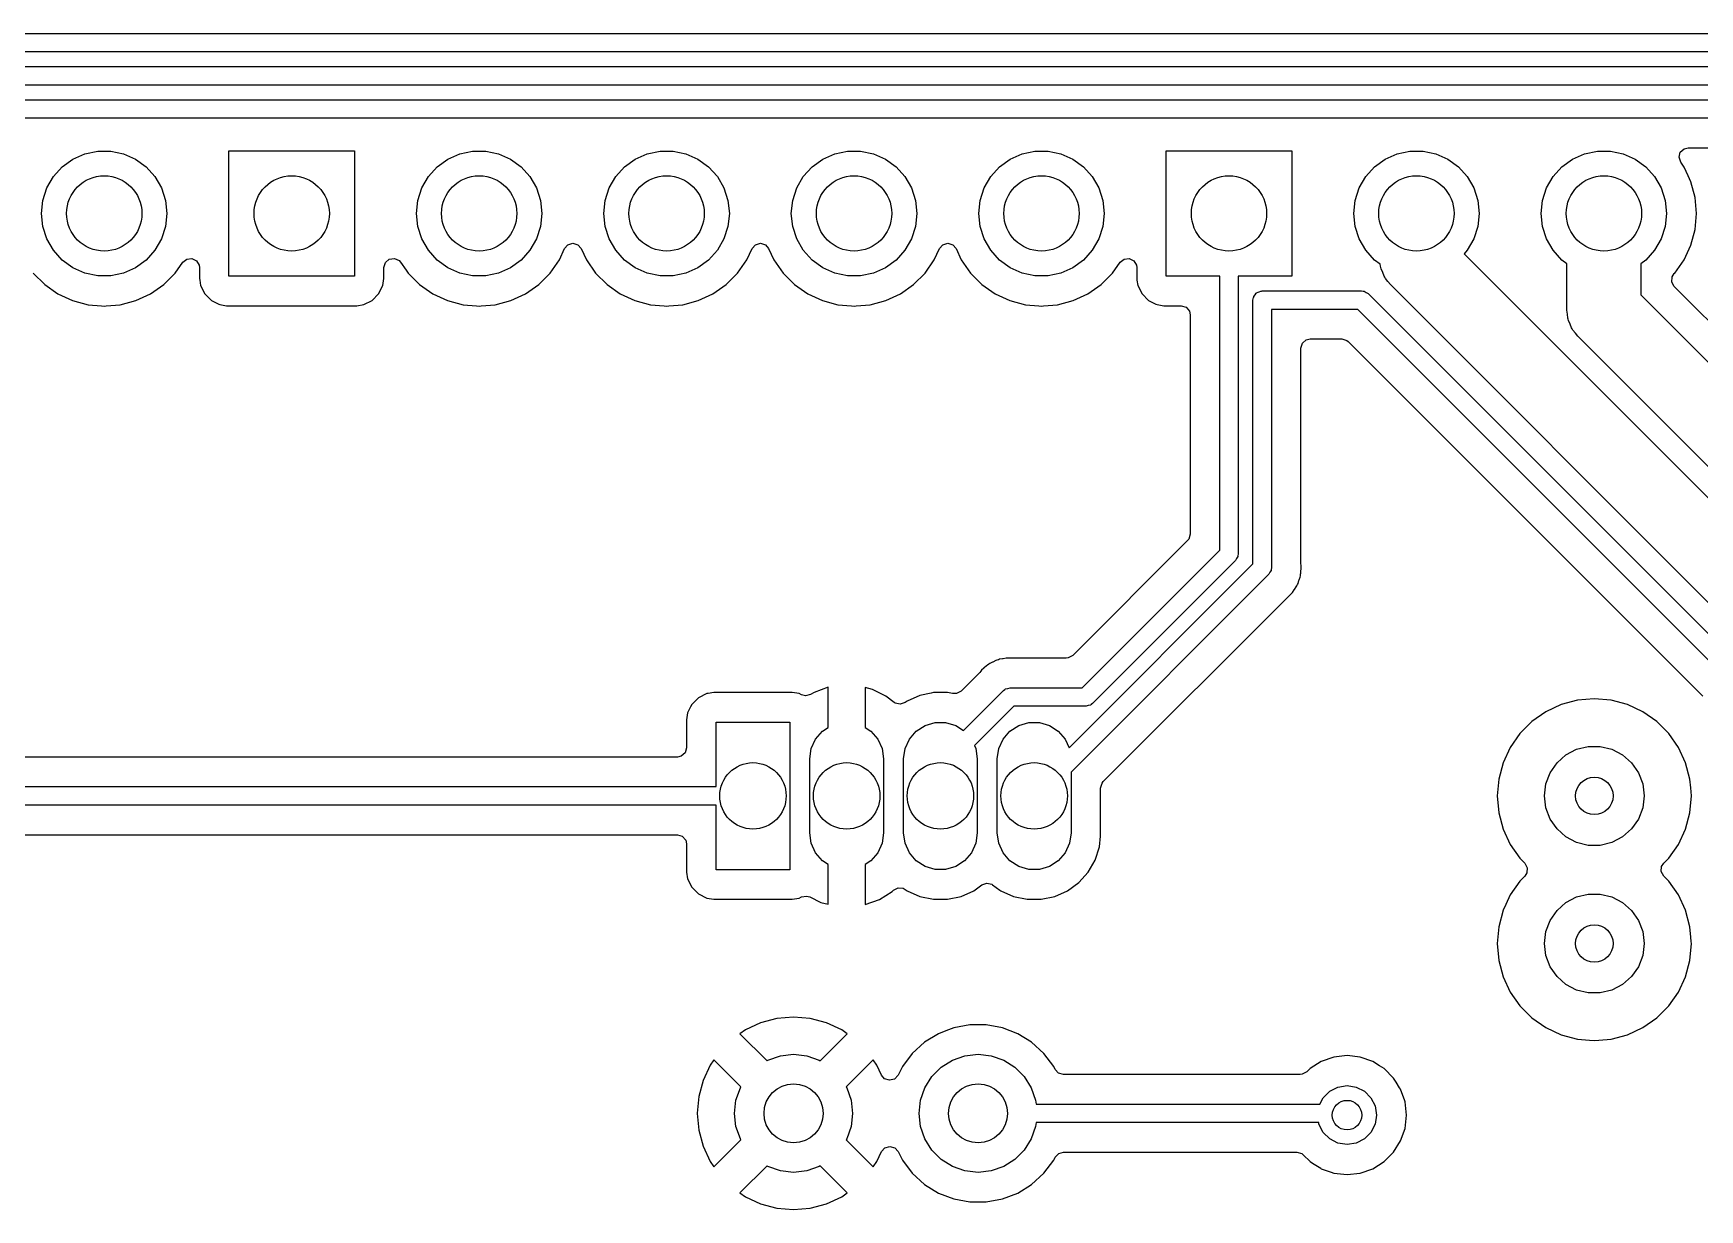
# Model space of a CAD drawing. Extents: x 0.79 to 7.48, y -4.92 to -0.79.
# Drawn here: x 4.167 to 5.056, y -2.11 to -1.483 of the extents above; entities that cross this region are included whole.
import ezdxf

# ---------------------------------------------------------------- set-up
doc = ezdxf.new("R2010")
doc.units = 0
doc.header["$MEASUREMENT"] = 0
doc.layers.add('BLACK', color=7, linetype='CONTINUOUS')

msp = doc.modelspace()

# ---------------------------------------------------------------- linework, layer by layer
at = {"layer": 'BLACK', "linetype": 'CONTINUOUS'}
for p, q in [((3.95283, -1.48308), (5.24672, -1.48308)), ((5.24876, -1.49292), (3.95487, -1.49292)), ((3.96017, -1.5008), (5.25406, -1.5008)), ((5.25609, -1.51064), (3.96221, -1.51064)), ((3.96751, -1.51851), (5.31011, -1.51851)), ((5.31215, -1.52835), (3.96955, -1.52835)), ((4.19478, -1.54731), (4.20162, -1.54585)), ((4.20162, -1.54585), (4.20862, -1.54585)), ((4.20862, -1.54585), (4.21546, -1.54731)), ((4.27165, -1.6126), (4.27165, -1.54567)), ((4.27165, -1.54567), (4.33858, -1.54567)), ((4.33858, -1.54567), (4.33858, -1.6126)), ((4.39478, -1.54731), (4.40162, -1.54585)), ((4.40162, -1.54585), (4.40862, -1.54585)), ((4.40862, -1.54585), (4.41546, -1.54731)), ((4.49478, -1.54731), (4.50162, -1.54585)), ((4.50162, -1.54585), (4.50862, -1.54585)), ((4.50862, -1.54585), (4.51546, -1.54731)), ((4.59478, -1.54731), (4.60162, -1.54585)), ((4.60162, -1.54585), (4.60862, -1.54585)), ((4.60862, -1.54585), (4.61546, -1.54731)), ((4.69478, -1.54731), (4.70162, -1.54585)), ((4.70162, -1.54585), (4.70862, -1.54585)), ((4.70862, -1.54585), (4.71546, -1.54731)), ((4.77165, -1.6126), (4.77165, -1.54567)), ((4.77165, -1.54567), (4.83858, -1.54567)), ((4.83858, -1.54567), (4.83858, -1.6126)), ((4.89478, -1.54731), (4.90162, -1.54585)), ((4.90162, -1.54585), (4.90862, -1.54585)), ((4.90862, -1.54585), (4.91546, -1.54731)), ((4.99478, -1.54731), (5.00162, -1.54585)), ((5.00162, -1.54585), (5.00862, -1.54585)), ((5.00862, -1.54585), (5.01546, -1.54731)), ((5.0452, -1.5492), (5.04587, -1.54653)), ((5.04587, -1.54653), (5.04788, -1.54465)), ((5.04788, -1.54465), (5.05008, -1.54412)), ((5.05008, -1.54412), (5.3118, -1.54412)), ((4.17804, -1.55946), (4.18273, -1.55426)), ((4.18273, -1.55426), (4.18839, -1.55015)), ((4.18839, -1.55015), (4.19478, -1.54731)), ((4.21546, -1.54731), (4.22185, -1.55015)), ((4.22185, -1.55015), (4.22751, -1.55426)), ((4.22751, -1.55426), (4.23219, -1.55946)), ((4.37804, -1.55946), (4.38273, -1.55426)), ((4.38273, -1.55426), (4.38839, -1.55015)), ((4.38839, -1.55015), (4.39478, -1.54731)), ((4.41546, -1.54731), (4.42185, -1.55015)), ((4.42185, -1.55015), (4.42751, -1.55426)), ((4.42751, -1.55426), (4.43219, -1.55946)), ((4.47804, -1.55946), (4.48273, -1.55426)), ((4.48273, -1.55426), (4.48839, -1.55015)), ((4.48839, -1.55015), (4.49478, -1.54731)), ((4.51546, -1.54731), (4.52185, -1.55015)), ((4.52185, -1.55015), (4.52751, -1.55426)), ((4.52751, -1.55426), (4.53219, -1.55946)), ((4.57804, -1.55946), (4.58273, -1.55426)), ((4.58273, -1.55426), (4.58839, -1.55015)), ((4.58839, -1.55015), (4.59478, -1.54731)), ((4.61546, -1.54731), (4.62185, -1.55015)), ((4.62185, -1.55015), (4.62751, -1.55426)), ((4.62751, -1.55426), (4.63219, -1.55946)), ((4.67804, -1.55946), (4.68273, -1.55426)), ((4.68273, -1.55426), (4.68839, -1.55015)), ((4.68839, -1.55015), (4.69478, -1.54731)), ((4.71546, -1.54731), (4.72185, -1.55015)), ((4.72185, -1.55015), (4.72751, -1.55426)), ((4.72751, -1.55426), (4.73219, -1.55946)), ((4.87804, -1.55946), (4.88273, -1.55426)), ((4.88273, -1.55426), (4.88839, -1.55015)), ((4.88839, -1.55015), (4.89478, -1.54731)), ((4.91546, -1.54731), (4.92185, -1.55015)), ((4.92185, -1.55015), (4.92751, -1.55426)), ((4.92751, -1.55426), (4.93219, -1.55946)), ((4.97804, -1.55946), (4.98273, -1.55426)), ((4.98273, -1.55426), (4.98839, -1.55015)), ((4.98839, -1.55015), (4.99478, -1.54731)), ((5.01546, -1.54731), (5.02185, -1.55015)), ((5.02185, -1.55015), (5.02751, -1.55426)), ((5.02751, -1.55426), (5.03219, -1.55946)), ((5.04608, -1.5518), (5.0452, -1.5492)), ((5.04792, -1.55442), (5.04608, -1.5518)), ((5.05008, -1.55906), (5.04792, -1.55442)), ((4.17455, -1.56552), (4.17804, -1.55946)), ((4.23219, -1.55946), (4.23569, -1.56552)), ((4.37455, -1.56552), (4.37804, -1.55946)), ((4.43219, -1.55946), (4.43569, -1.56552)), ((4.47455, -1.56552), (4.47804, -1.55946)), ((4.53219, -1.55946), (4.53569, -1.56552)), ((4.57455, -1.56552), (4.57804, -1.55946)), ((4.63219, -1.55946), (4.63569, -1.56552)), ((4.67455, -1.56552), (4.67804, -1.55946)), ((4.73219, -1.55946), (4.73569, -1.56552)), ((4.87455, -1.56552), (4.87804, -1.55946)), ((4.93219, -1.55946), (4.93569, -1.56552)), ((4.97455, -1.56552), (4.97804, -1.55946)), ((5.03219, -1.55946), (5.03569, -1.56552)), ((5.05156, -1.56223), (5.05008, -1.55906)), ((5.05379, -1.57055), (5.05156, -1.56223)), ((4.17165, -1.57913), (4.17238, -1.57218)), ((4.17238, -1.57218), (4.17455, -1.56552)), ((4.23569, -1.56552), (4.23785, -1.57218)), ((4.23785, -1.57218), (4.23858, -1.57913)), ((4.37165, -1.57913), (4.37238, -1.57218)), ((4.37238, -1.57218), (4.37455, -1.56552)), ((4.43569, -1.56552), (4.43785, -1.57218)), ((4.43785, -1.57218), (4.43858, -1.57913)), ((4.47165, -1.57913), (4.47238, -1.57218)), ((4.47238, -1.57218), (4.47455, -1.56552)), ((4.53569, -1.56552), (4.53785, -1.57218)), ((4.53785, -1.57218), (4.53858, -1.57913)), ((4.57165, -1.57913), (4.57238, -1.57218)), ((4.57238, -1.57218), (4.57455, -1.56552)), ((4.63569, -1.56552), (4.63785, -1.57218)), ((4.63785, -1.57218), (4.63858, -1.57913)), ((4.67165, -1.57913), (4.67238, -1.57218)), ((4.67238, -1.57218), (4.67455, -1.56552)), ((4.73569, -1.56552), (4.73785, -1.57218)), ((4.73785, -1.57218), (4.73858, -1.57913)), ((4.87165, -1.57913), (4.87238, -1.57218)), ((4.87238, -1.57218), (4.87455, -1.56552)), ((4.93569, -1.56552), (4.93785, -1.57218)), ((4.93785, -1.57218), (4.93858, -1.57913)), ((4.97165, -1.57913), (4.97238, -1.57218)), ((4.97238, -1.57218), (4.97455, -1.56552)), ((5.03569, -1.56552), (5.03785, -1.57218)), ((5.03785, -1.57218), (5.03858, -1.57913)), ((5.05454, -1.57913), (5.05379, -1.57055)), ((4.17238, -1.58609), (4.17165, -1.57913)), ((4.23858, -1.57913), (4.23785, -1.58609)), ((4.37238, -1.58609), (4.37165, -1.57913)), ((4.43858, -1.57913), (4.43785, -1.58609)), ((4.47238, -1.58609), (4.47165, -1.57913)), ((4.53858, -1.57913), (4.53785, -1.58609)), ((4.57238, -1.58609), (4.57165, -1.57913)), ((4.63858, -1.57913), (4.63785, -1.58609)), ((4.67238, -1.58609), (4.67165, -1.57913)), ((4.73858, -1.57913), (4.73785, -1.58609)), ((4.87238, -1.58609), (4.87165, -1.57913)), ((4.93858, -1.57913), (4.93785, -1.58609)), ((4.97238, -1.58609), (4.97165, -1.57913)), ((5.03858, -1.57913), (5.03785, -1.58609)), ((5.05379, -1.58772), (5.05454, -1.57913)), ((4.17455, -1.59275), (4.17238, -1.58609)), ((4.23785, -1.58609), (4.23569, -1.59275)), ((4.37455, -1.59275), (4.37238, -1.58609)), ((4.43785, -1.58609), (4.43569, -1.59275)), ((4.47455, -1.59275), (4.47238, -1.58609)), ((4.53785, -1.58609), (4.53569, -1.59275)), ((4.57455, -1.59275), (4.57238, -1.58609)), ((4.63785, -1.58609), (4.63569, -1.59275)), ((4.67455, -1.59275), (4.67238, -1.58609)), ((4.73785, -1.58609), (4.73569, -1.59275)), ((4.87455, -1.59275), (4.87238, -1.58609)), ((4.93785, -1.58609), (4.93569, -1.59275)), ((4.97455, -1.59275), (4.97238, -1.58609)), ((5.03785, -1.58609), (5.03569, -1.59275)), ((5.05156, -1.59604), (5.05379, -1.58772)), ((4.17804, -1.5988), (4.17455, -1.59275)), ((4.18273, -1.604), (4.17804, -1.5988)), ((4.23219, -1.5988), (4.22751, -1.604)), ((4.23569, -1.59275), (4.23219, -1.5988)), ((4.37804, -1.5988), (4.37455, -1.59275)), ((4.38273, -1.604), (4.37804, -1.5988)), ((4.43219, -1.5988), (4.42751, -1.604)), ((4.43569, -1.59275), (4.43219, -1.5988)), ((4.44792, -1.60384), (4.45069, -1.59789)), ((4.45069, -1.59789), (4.45251, -1.59583)), ((4.45251, -1.59583), (4.45516, -1.59507)), ((4.45516, -1.59507), (4.45779, -1.59587)), ((4.45779, -1.59587), (4.45954, -1.59789)), ((4.45954, -1.59789), (4.46232, -1.60384)), ((4.47804, -1.5988), (4.47455, -1.59275)), ((4.48273, -1.604), (4.47804, -1.5988)), ((4.53219, -1.5988), (4.52751, -1.604)), ((4.53569, -1.59275), (4.53219, -1.5988)), ((4.54792, -1.60384), (4.55069, -1.59789)), ((4.55069, -1.59789), (4.55251, -1.59583)), ((4.55251, -1.59583), (4.55516, -1.59507)), ((4.55516, -1.59507), (4.55779, -1.59587)), ((4.55779, -1.59587), (4.55954, -1.59789)), ((4.55954, -1.59789), (4.56232, -1.60384)), ((4.57804, -1.5988), (4.57455, -1.59275)), ((4.58273, -1.604), (4.57804, -1.5988)), ((4.63219, -1.5988), (4.62751, -1.604)), ((4.63569, -1.59275), (4.63219, -1.5988)), ((4.64792, -1.60384), (4.65069, -1.59789)), ((4.65069, -1.59789), (4.65251, -1.59583)), ((4.65251, -1.59583), (4.65516, -1.59507)), ((4.65516, -1.59507), (4.65779, -1.59587)), ((4.65779, -1.59587), (4.65954, -1.59789)), ((4.65954, -1.59789), (4.66232, -1.60384)), ((4.67804, -1.5988), (4.67455, -1.59275)), ((4.68273, -1.604), (4.67804, -1.5988)), ((4.73219, -1.5988), (4.72751, -1.604)), ((4.73569, -1.59275), (4.73219, -1.5988)), ((4.87804, -1.5988), (4.87455, -1.59275)), ((4.88273, -1.604), (4.87804, -1.5988)), ((4.93219, -1.5988), (4.93051, -1.60067)), ((4.93569, -1.59275), (4.93219, -1.5988)), ((4.97804, -1.5988), (4.97455, -1.59275)), ((4.98273, -1.604), (4.97804, -1.5988)), ((5.03219, -1.5988), (5.02751, -1.604)), ((5.03569, -1.59275), (5.03219, -1.5988)), ((5.04792, -1.60384), (5.05156, -1.59604)), ((4.18839, -1.60812), (4.18273, -1.604)), ((4.19478, -1.61096), (4.18839, -1.60812)), ((4.22185, -1.60812), (4.21546, -1.61096)), ((4.22751, -1.604), (4.22185, -1.60812)), ((4.24298, -1.6109), (4.24701, -1.60515)), ((4.24701, -1.60515), (4.24915, -1.60343)), ((4.24915, -1.60343), (4.25189, -1.60315)), ((4.25189, -1.60315), (4.25434, -1.60439)), ((4.25434, -1.60439), (4.25574, -1.60676)), ((4.25574, -1.60676), (4.25589, -1.60795)), ((4.25589, -1.60795), (4.25589, -1.61384)), ((4.35435, -1.60795), (4.35513, -1.60531)), ((4.35435, -1.61384), (4.35435, -1.60795)), ((4.35513, -1.60531), (4.3572, -1.60351)), ((4.3572, -1.60351), (4.35993, -1.60312)), ((4.35993, -1.60312), (4.36243, -1.60426)), ((4.36243, -1.60426), (4.36323, -1.60515)), ((4.36323, -1.60515), (4.36626, -1.60947)), ((4.38839, -1.60812), (4.38273, -1.604)), ((4.39478, -1.61096), (4.38839, -1.60812)), ((4.42185, -1.60812), (4.41546, -1.61096)), ((4.42751, -1.604), (4.42185, -1.60812)), ((4.44298, -1.6109), (4.44792, -1.60384)), ((4.46232, -1.60384), (4.46726, -1.6109)), ((4.48839, -1.60812), (4.48273, -1.604)), ((4.49478, -1.61096), (4.48839, -1.60812)), ((4.52185, -1.60812), (4.51546, -1.61096)), ((4.52751, -1.604), (4.52185, -1.60812)), ((4.54298, -1.6109), (4.54792, -1.60384)), ((4.56232, -1.60384), (4.56726, -1.6109)), ((4.58839, -1.60812), (4.58273, -1.604)), ((4.59478, -1.61096), (4.58839, -1.60812)), ((4.62185, -1.60812), (4.61546, -1.61096)), ((4.62751, -1.604), (4.62185, -1.60812)), ((4.64298, -1.6109), (4.64792, -1.60384)), ((4.66232, -1.60384), (4.66726, -1.6109)), ((4.68839, -1.60812), (4.68273, -1.604)), ((4.69478, -1.61096), (4.68839, -1.60812)), ((4.72185, -1.60812), (4.71546, -1.61096)), ((4.72751, -1.604), (4.72185, -1.60812)), ((4.74298, -1.6109), (4.74701, -1.60515)), ((4.74701, -1.60515), (4.74915, -1.60343)), ((4.74915, -1.60343), (4.75189, -1.60315)), ((4.75189, -1.60315), (4.75434, -1.60439)), ((4.75434, -1.60439), (4.75574, -1.60676)), ((4.75574, -1.60676), (4.75589, -1.60795)), ((4.75589, -1.60795), (4.75589, -1.61384)), ((4.88581, -1.60624), (4.88273, -1.604)), ((4.88588, -1.6073), (4.88581, -1.60624)), ((4.88613, -1.60796), (4.88588, -1.6073)), ((4.88623, -1.60866), (4.88613, -1.60796)), ((4.88711, -1.61058), (4.88623, -1.60866)), ((4.93051, -1.60067), (5.08574, -1.75591)), ((4.98543, -1.60597), (4.98273, -1.604)), ((4.98543, -1.63074), (4.98543, -1.60597)), ((5.02751, -1.604), (5.0248, -1.60597)), ((5.0248, -1.60597), (5.0248, -1.62258)), ((5.04298, -1.6109), (5.04792, -1.60384)), ((4.16726, -1.6109), (4.17335, -1.61699)), ((4.17335, -1.61699), (4.18041, -1.62193)), ((4.20162, -1.61242), (4.19478, -1.61096)), ((4.20862, -1.61242), (4.20162, -1.61242)), ((4.21546, -1.61096), (4.20862, -1.61242)), ((4.22983, -1.62193), (4.23688, -1.61699)), ((4.23688, -1.61699), (4.24298, -1.6109)), ((4.25589, -1.61384), (4.25603, -1.61474)), ((4.25603, -1.61474), (4.25647, -1.61753)), ((4.25647, -1.61753), (4.25874, -1.62198)), ((4.33858, -1.6126), (4.27165, -1.6126)), ((4.3515, -1.62198), (4.35377, -1.61753)), ((4.35377, -1.61753), (4.35435, -1.61384)), ((4.35377, -1.61753), (4.35377, -1.61753)), ((4.35377, -1.61753), (4.35377, -1.61753)), ((4.35435, -1.61384), (4.35435, -1.61384)), ((4.36626, -1.60947), (4.36726, -1.6109)), ((4.36726, -1.6109), (4.37335, -1.61699)), ((4.37335, -1.61699), (4.38041, -1.62193)), ((4.40162, -1.61242), (4.39478, -1.61096)), ((4.40862, -1.61242), (4.40162, -1.61242)), ((4.41546, -1.61096), (4.40862, -1.61242)), ((4.42983, -1.62193), (4.43688, -1.61699)), ((4.43688, -1.61699), (4.44298, -1.6109)), ((4.46726, -1.6109), (4.47335, -1.61699)), ((4.47335, -1.61699), (4.48041, -1.62193)), ((4.50162, -1.61242), (4.49478, -1.61096)), ((4.50862, -1.61242), (4.50162, -1.61242)), ((4.51546, -1.61096), (4.50862, -1.61242)), ((4.52983, -1.62193), (4.53688, -1.61699)), ((4.53688, -1.61699), (4.54298, -1.6109)), ((4.56726, -1.6109), (4.57335, -1.61699)), ((4.57335, -1.61699), (4.58041, -1.62193)), ((4.60162, -1.61242), (4.59478, -1.61096)), ((4.60862, -1.61242), (4.60162, -1.61242)), ((4.61546, -1.61096), (4.60862, -1.61242)), ((4.62983, -1.62193), (4.63688, -1.61699)), ((4.63688, -1.61699), (4.64298, -1.6109)), ((4.66726, -1.6109), (4.67335, -1.61699)), ((4.67335, -1.61699), (4.68041, -1.62193)), ((4.70162, -1.61242), (4.69478, -1.61096)), ((4.70862, -1.61242), (4.70162, -1.61242)), ((4.71546, -1.61096), (4.70862, -1.61242)), ((4.72983, -1.62193), (4.73688, -1.61699)), ((4.73688, -1.61699), (4.74298, -1.6109)), ((4.75589, -1.61384), (4.75603, -1.61474)), ((4.75603, -1.61474), (4.75647, -1.61753)), ((4.75647, -1.61753), (4.75874, -1.62198)), ((4.8002, -1.6126), (4.77165, -1.6126)), ((4.8002, -1.75873), (4.8002, -1.6126)), ((4.83858, -1.6126), (4.81004, -1.6126)), ((4.81004, -1.6126), (4.81004, -1.76077)), ((4.88784, -1.61255), (4.88711, -1.61058)), ((4.88826, -1.61312), (4.88784, -1.61255)), ((4.88856, -1.61376), (4.88826, -1.61312)), ((4.88994, -1.61535), (4.88856, -1.61376)), ((4.8912, -1.61704), (4.88994, -1.61535)), ((5.06367, -1.78951), (4.8912, -1.61704)), ((5.04133, -1.61572), (5.04153, -1.61297)), ((5.04265, -1.61813), (5.04133, -1.61572)), ((5.04153, -1.61297), (5.04265, -1.61123)), ((5.04265, -1.61123), (5.04298, -1.6109)), ((4.18041, -1.62193), (4.18822, -1.62557)), ((4.18822, -1.62557), (4.19654, -1.6278)), ((4.2137, -1.6278), (4.22202, -1.62557)), ((4.22202, -1.62557), (4.22983, -1.62193)), ((4.25874, -1.62198), (4.25874, -1.62198)), ((4.25874, -1.62198), (4.25874, -1.62198)), ((4.25874, -1.62198), (4.26227, -1.62551)), ((4.26227, -1.62551), (4.26227, -1.62551)), ((4.26227, -1.62551), (4.26227, -1.62551)), ((4.26227, -1.62551), (4.26618, -1.62751)), ((4.34352, -1.62778), (4.34797, -1.62551)), ((4.34797, -1.62551), (4.3515, -1.62198)), ((4.38041, -1.62193), (4.38822, -1.62557)), ((4.38822, -1.62557), (4.39654, -1.6278)), ((4.4137, -1.6278), (4.42202, -1.62557)), ((4.42202, -1.62557), (4.42983, -1.62193)), ((4.48041, -1.62193), (4.48822, -1.62557)), ((4.48822, -1.62557), (4.49654, -1.6278)), ((4.5137, -1.6278), (4.52202, -1.62557)), ((4.52202, -1.62557), (4.52983, -1.62193)), ((4.58041, -1.62193), (4.58822, -1.62557)), ((4.58822, -1.62557), (4.59654, -1.6278)), ((4.6137, -1.6278), (4.62202, -1.62557)), ((4.62202, -1.62557), (4.62983, -1.62193)), ((4.68041, -1.62193), (4.68822, -1.62557)), ((4.68822, -1.62557), (4.69654, -1.6278)), ((4.7137, -1.6278), (4.72202, -1.62557)), ((4.72202, -1.62557), (4.72983, -1.62193)), ((4.75874, -1.62198), (4.75874, -1.62198)), ((4.75874, -1.62198), (4.75874, -1.62198)), ((4.75874, -1.62198), (4.76227, -1.62551)), ((4.76227, -1.62551), (4.76227, -1.62551)), ((4.76227, -1.62551), (4.76227, -1.62551)), ((4.76227, -1.62551), (4.76618, -1.62751)), ((4.81791, -1.62539), (4.81811, -1.62401)), ((4.81791, -1.76607), (4.81791, -1.62539)), ((4.81811, -1.62401), (4.81831, -1.6237)), ((4.81831, -1.6237), (4.81836, -1.62335)), ((4.81836, -1.62335), (4.81904, -1.62256)), ((4.81904, -1.62256), (4.81961, -1.62167)), ((4.81961, -1.62167), (4.81994, -1.62153)), ((4.81994, -1.62153), (4.82017, -1.62125)), ((4.82017, -1.62125), (4.82118, -1.62096)), ((4.82118, -1.62096), (4.82213, -1.62052)), ((4.82213, -1.62052), (4.82249, -1.62057)), ((4.82249, -1.62057), (4.82283, -1.62047)), ((4.82283, -1.62047), (4.87589, -1.62047)), ((4.87589, -1.62047), (4.87676, -1.6206)), ((4.87676, -1.6206), (4.87694, -1.62058)), ((4.87694, -1.62058), (4.87703, -1.62064)), ((4.87703, -1.62064), (4.87728, -1.62067)), ((4.87728, -1.62067), (4.8783, -1.62133)), ((4.8783, -1.62133), (4.87937, -1.62191)), ((4.87937, -1.62191), (5.08348, -1.82602)), ((5.0248, -1.62258), (5.08735, -1.68513)), ((5.08863, -1.66411), (5.04265, -1.61813)), ((4.19654, -1.6278), (4.20374, -1.62843)), ((4.20374, -1.62843), (4.20512, -1.62855)), ((4.20512, -1.62855), (4.20623, -1.62846)), ((4.20512, -1.62855), (4.20512, -1.62855)), ((4.20512, -1.62855), (4.20512, -1.62855)), ((4.20623, -1.62846), (4.2137, -1.6278)), ((4.26618, -1.62751), (4.26672, -1.62778)), ((4.26672, -1.62778), (4.27041, -1.62837)), ((4.27041, -1.62837), (4.27041, -1.62837)), ((4.27041, -1.62837), (4.33982, -1.62837)), ((4.33982, -1.62837), (4.34352, -1.62778)), ((4.39654, -1.6278), (4.40374, -1.62843)), ((4.40374, -1.62843), (4.40512, -1.62855)), ((4.40512, -1.62855), (4.40623, -1.62846)), ((4.40512, -1.62855), (4.40512, -1.62855)), ((4.40512, -1.62855), (4.40512, -1.62855)), ((4.40623, -1.62846), (4.4137, -1.6278)), ((4.49654, -1.6278), (4.50374, -1.62843)), ((4.50374, -1.62843), (4.50512, -1.62855)), ((4.50512, -1.62855), (4.50623, -1.62846)), ((4.50512, -1.62855), (4.50512, -1.62855)), ((4.50512, -1.62855), (4.50512, -1.62855)), ((4.50623, -1.62846), (4.5137, -1.6278)), ((4.59654, -1.6278), (4.60374, -1.62843)), ((4.60374, -1.62843), (4.60512, -1.62855)), ((4.60512, -1.62855), (4.60623, -1.62846)), ((4.60512, -1.62855), (4.60512, -1.62855)), ((4.60512, -1.62855), (4.60512, -1.62855)), ((4.60623, -1.62846), (4.6137, -1.6278)), ((4.69654, -1.6278), (4.70374, -1.62843)), ((4.70374, -1.62843), (4.70512, -1.62855)), ((4.70512, -1.62855), (4.70623, -1.62846)), ((4.70512, -1.62855), (4.70512, -1.62855)), ((4.70512, -1.62855), (4.70512, -1.62855)), ((4.70623, -1.62846), (4.7137, -1.6278)), ((4.76618, -1.62751), (4.76672, -1.62778)), ((4.76672, -1.62778), (4.77041, -1.62837)), ((4.77041, -1.62837), (4.77041, -1.62837)), ((4.77041, -1.62837), (4.77955, -1.62837)), ((4.77955, -1.62837), (4.78219, -1.62914)), ((4.78219, -1.62914), (4.78399, -1.63122)), ((4.78399, -1.63122), (4.78443, -1.63325)), ((4.78443, -1.63325), (4.78443, -1.75018)), ((4.87385, -1.63031), (4.82776, -1.63031)), ((4.82776, -1.63031), (4.82776, -1.76811)), ((5.07508, -1.83154), (4.87385, -1.63031)), ((4.98573, -1.63282), (4.98543, -1.63074)), ((4.98588, -1.63492), (4.98573, -1.63282)), ((4.98613, -1.63558), (4.98588, -1.63492)), ((4.98623, -1.63628), (4.98613, -1.63558)), ((4.98711, -1.6382), (4.98623, -1.63628)), ((4.98784, -1.64017), (4.98711, -1.6382)), ((4.98826, -1.64074), (4.98784, -1.64017)), ((4.98856, -1.64138), (4.98826, -1.64074)), ((4.98994, -1.64297), (4.98856, -1.64138)), ((4.9912, -1.64466), (4.98994, -1.64297)), ((4.84352, -1.65096), (4.8443, -1.64833)), ((4.84352, -1.76592), (4.84352, -1.65096)), ((4.8443, -1.64833), (4.84638, -1.64652)), ((4.84638, -1.64652), (4.84841, -1.64608)), ((4.84841, -1.64608), (4.8653, -1.64608)), ((4.8653, -1.64608), (4.86794, -1.64686)), ((4.86794, -1.64686), (4.86875, -1.64751)), ((4.86875, -1.64751), (5.05788, -1.83664)), ((5.07188, -1.72534), (4.9912, -1.64466)), ((4.78443, -1.75018), (4.78365, -1.75282)), ((4.783, -1.75363), (4.72174, -1.81489)), ((4.72684, -1.83209), (4.8002, -1.75873)), ((4.78365, -1.75282), (4.783, -1.75363)), ((4.71988, -1.86411), (4.81791, -1.76607)), ((4.8086, -1.76425), (4.73236, -1.84049)), ((4.80918, -1.76318), (4.8086, -1.76425)), ((4.80984, -1.76216), (4.80918, -1.76318)), ((4.80988, -1.76191), (4.80984, -1.76216)), ((4.80993, -1.76182), (4.80988, -1.76191)), ((4.81004, -1.76077), (4.80991, -1.76164)), ((4.80991, -1.76164), (4.80993, -1.76182)), ((4.82776, -1.76811), (4.82763, -1.76898)), ((4.84359, -1.76675), (4.84352, -1.76592)), ((4.84354, -1.76905), (4.84371, -1.7674)), ((4.84371, -1.7674), (4.84359, -1.76675)), ((4.82631, -1.77159), (4.72087, -1.87704)), ((4.8269, -1.77052), (4.82631, -1.77159)), ((4.82756, -1.7695), (4.8269, -1.77052)), ((4.82759, -1.76925), (4.82756, -1.7695)), ((4.82764, -1.76916), (4.82759, -1.76925)), ((4.82763, -1.76898), (4.82764, -1.76916)), ((4.84104, -1.77835), (4.84128, -1.77774)), ((4.84128, -1.77774), (4.84165, -1.77699)), ((4.84165, -1.77699), (4.84199, -1.77643)), ((4.84199, -1.77643), (4.84244, -1.77483)), ((4.84244, -1.77483), (4.84252, -1.7746)), ((4.84252, -1.7746), (4.84312, -1.77305)), ((4.84312, -1.77305), (4.84319, -1.7724)), ((4.84319, -1.7724), (4.84335, -1.77159)), ((4.84335, -1.77159), (4.84352, -1.77095)), ((4.84352, -1.7693), (4.84354, -1.76905)), ((4.84352, -1.77095), (4.84352, -1.7693)), ((4.73806, -1.88214), (4.83721, -1.78299)), ((4.83721, -1.78299), (4.83903, -1.78129)), ((4.83903, -1.78129), (4.8399, -1.77987)), ((4.8399, -1.77987), (4.84004, -1.77967)), ((4.84004, -1.77967), (4.84104, -1.77835)), ((4.67434, -1.82171), (4.67306, -1.82275)), ((4.67453, -1.82154), (4.67434, -1.82171)), ((4.6757, -1.82037), (4.67453, -1.82154)), ((4.67627, -1.82005), (4.6757, -1.82037)), ((4.67696, -1.81958), (4.67627, -1.82005)), ((4.67747, -1.81916), (4.67696, -1.81958)), ((4.67899, -1.8185), (4.67747, -1.81916)), ((4.67747, -1.81916), (4.67747, -1.81916)), ((4.67921, -1.81839), (4.67899, -1.8185)), ((4.68066, -1.81758), (4.67921, -1.81839)), ((4.68129, -1.81743), (4.68066, -1.81758)), ((4.68066, -1.81758), (4.68066, -1.81758)), ((4.68208, -1.81716), (4.68129, -1.81743)), ((4.68268, -1.8169), (4.68208, -1.81716)), ((4.68433, -1.81667), (4.68268, -1.8169)), ((4.68457, -1.81663), (4.68433, -1.81667)), ((4.68618, -1.81623), (4.68457, -1.81663)), ((4.68867, -1.81632), (4.68618, -1.81623)), ((4.68618, -1.81623), (4.68618, -1.81623)), ((4.68618, -1.81623), (4.68618, -1.81623)), ((4.71829, -1.81632), (4.68867, -1.81632)), ((4.71933, -1.81621), (4.71829, -1.81632)), ((4.72174, -1.81489), (4.71933, -1.81621)), ((4.67214, -1.82393), (4.66217, -1.8339)), ((4.67268, -1.82329), (4.67214, -1.82393)), ((4.67306, -1.82275), (4.67268, -1.82329)), ((4.52211, -1.83748), (4.51858, -1.84101)), ((4.52656, -1.83521), (4.52211, -1.83748)), ((4.52211, -1.83748), (4.52211, -1.83748)), ((4.52211, -1.83748), (4.52211, -1.83748)), ((4.52211, -1.83748), (4.52211, -1.83748)), ((4.52731, -1.83509), (4.52656, -1.83521)), ((4.53026, -1.83463), (4.52731, -1.83509)), ((4.57211, -1.83463), (4.53026, -1.83463)), ((4.5758, -1.83521), (4.57211, -1.83463)), ((4.57713, -1.83589), (4.5758, -1.83521)), ((4.5758, -1.83521), (4.5758, -1.83521)), ((4.57928, -1.83642), (4.57713, -1.83589)), ((4.58193, -1.83568), (4.57928, -1.83642)), ((4.58375, -1.83455), (4.58193, -1.83568)), ((4.59126, -1.83177), (4.58375, -1.83455)), ((4.58375, -1.83455), (4.58375, -1.83455)), ((4.59134, -1.83176), (4.59126, -1.83177)), ((4.59126, -1.83177), (4.59126, -1.83177)), ((4.59134, -1.85324), (4.59134, -1.83176)), ((4.59134, -1.83176), (4.59134, -1.83176)), ((4.61492, -1.83297), (4.61102, -1.83196)), ((4.61102, -1.83196), (4.61102, -1.85324)), ((4.62211, -1.8365), (4.61492, -1.83297)), ((4.62647, -1.83987), (4.62211, -1.8365)), ((4.62706, -1.84026), (4.62647, -1.83987)), ((4.63233, -1.83996), (4.62974, -1.84088)), ((4.63336, -1.83921), (4.63233, -1.83996)), ((4.64017, -1.83618), (4.63336, -1.83921)), ((4.63336, -1.83921), (4.63336, -1.83921)), ((4.64618, -1.8349), (4.64017, -1.83618)), ((4.64017, -1.83618), (4.64017, -1.83618)), ((4.64745, -1.83463), (4.64618, -1.8349)), ((4.65491, -1.83463), (4.64745, -1.83463)), ((4.6577, -1.83522), (4.65491, -1.83463)), ((4.65976, -1.83522), (4.6577, -1.83522)), ((4.66217, -1.8339), (4.65976, -1.83522)), ((4.66352, -1.85485), (4.68484, -1.83353)), ((4.68484, -1.83353), (4.68554, -1.833)), ((4.68554, -1.833), (4.68566, -1.83287)), ((4.68566, -1.83287), (4.68576, -1.83284)), ((4.68576, -1.83284), (4.68596, -1.83269)), ((4.68596, -1.83269), (4.68715, -1.83243)), ((4.68715, -1.83243), (4.68832, -1.83209)), ((4.68832, -1.83209), (4.72684, -1.83209)), ((4.99101, -1.83876), (4.98229, -1.8411)), ((5, -1.83797), (4.99101, -1.83876)), ((4.99101, -1.83876), (4.99101, -1.83876)), ((5.00899, -1.83876), (5, -1.83797)), ((5, -1.83797), (5, -1.83797)), ((5.01771, -1.8411), (5.00899, -1.83876)), ((5.00899, -1.83876), (5.00899, -1.83876)), ((4.51631, -1.84546), (4.51573, -1.84915)), ((4.51791, -1.84234), (4.51631, -1.84546)), ((4.51858, -1.84101), (4.51791, -1.84234)), ((4.51858, -1.84101), (4.51858, -1.84101)), ((4.51858, -1.84101), (4.51858, -1.84101)), ((4.62974, -1.84088), (4.62706, -1.84026)), ((4.69036, -1.84193), (4.66934, -1.86294)), ((4.72888, -1.84193), (4.69036, -1.84193)), ((4.73005, -1.84159), (4.72888, -1.84193)), ((4.73124, -1.84133), (4.73005, -1.84159)), ((4.73144, -1.84118), (4.73124, -1.84133)), ((4.73154, -1.84115), (4.73144, -1.84118)), ((4.73166, -1.84101), (4.73154, -1.84115)), ((4.73236, -1.84049), (4.73166, -1.84101)), ((4.9741, -1.84491), (4.96671, -1.85009)), ((4.98229, -1.8411), (4.9741, -1.84491)), ((4.98229, -1.8411), (4.98229, -1.8411)), ((5.0259, -1.84491), (5.01771, -1.8411)), ((5.01771, -1.8411), (5.01771, -1.8411)), ((5.01771, -1.8411), (5.01771, -1.8411)), ((5.03329, -1.85009), (5.0259, -1.84491)), ((4.51573, -1.84915), (4.51573, -1.86419)), ((4.5315, -1.88484), (4.5315, -1.85039)), ((4.5315, -1.85039), (4.57087, -1.85039)), ((4.57087, -1.85039), (4.57087, -1.92913)), ((4.58462, -1.85944), (4.58829, -1.8552)), ((4.58829, -1.8552), (4.59134, -1.85324)), ((4.61102, -1.85324), (4.61407, -1.8552)), ((4.61407, -1.8552), (4.61774, -1.85944)), ((4.63462, -1.85944), (4.63829, -1.8552)), ((4.63829, -1.8552), (4.643, -1.85217)), ((4.643, -1.85217), (4.64838, -1.85059)), ((4.64838, -1.85059), (4.65398, -1.85059)), ((4.65398, -1.85059), (4.65936, -1.85217)), ((4.65936, -1.85217), (4.66352, -1.85485)), ((4.68462, -1.85944), (4.68829, -1.8552)), ((4.68829, -1.8552), (4.693, -1.85217)), ((4.693, -1.85217), (4.69838, -1.85059)), ((4.69838, -1.85059), (4.70398, -1.85059)), ((4.70398, -1.85059), (4.70936, -1.85217)), ((4.70936, -1.85217), (4.71407, -1.8552)), ((4.71407, -1.8552), (4.71774, -1.85944)), ((4.96033, -1.85647), (4.95515, -1.86387)), ((4.96671, -1.85009), (4.96033, -1.85647)), ((4.96033, -1.85647), (4.96033, -1.85647)), ((4.96033, -1.85647), (4.96033, -1.85647)), ((4.96671, -1.85009), (4.96671, -1.85009)), ((4.96671, -1.85009), (4.96671, -1.85009)), ((5.03967, -1.85647), (5.03329, -1.85009)), ((5.04485, -1.86387), (5.03967, -1.85647)), ((4.51573, -1.86419), (4.51495, -1.86683)), ((4.5815, -1.87008), (4.58229, -1.86453)), ((4.58229, -1.86453), (4.58462, -1.85944)), ((4.61774, -1.85944), (4.62007, -1.86453)), ((4.62007, -1.86453), (4.62087, -1.87008)), ((4.6315, -1.87008), (4.63229, -1.86453)), ((4.63229, -1.86453), (4.63462, -1.85944)), ((4.66934, -1.86294), (4.67007, -1.86453)), ((4.67007, -1.86453), (4.67087, -1.87008)), ((4.6815, -1.87008), (4.68229, -1.86453)), ((4.68229, -1.86453), (4.68462, -1.85944)), ((4.71774, -1.85944), (4.71988, -1.86411)), ((4.95515, -1.86387), (4.95133, -1.87205)), ((4.95515, -1.86387), (4.95515, -1.86387)), ((4.9849, -1.86789), (4.99058, -1.86492)), ((4.99058, -1.86492), (4.9968, -1.86338)), ((4.9968, -1.86338), (5.0032, -1.86338)), ((5.0032, -1.86338), (5.00942, -1.86492)), ((5.00942, -1.86492), (5.0151, -1.86789)), ((5.04867, -1.87205), (5.04485, -1.86387)), ((4.51085, -1.86907), (3.75687, -1.86907)), ((4.51287, -1.86863), (4.51085, -1.86907)), ((4.51495, -1.86683), (4.51287, -1.86863)), ((4.5815, -1.90945), (4.5815, -1.87008)), ((4.62087, -1.87008), (4.62087, -1.90945)), ((4.6315, -1.90945), (4.6315, -1.87008)), ((4.67087, -1.87008), (4.67087, -1.90945)), ((4.6815, -1.90945), (4.6815, -1.87008)), ((4.95133, -1.87205), (4.949, -1.88077)), ((4.95133, -1.87205), (4.95133, -1.87205)), ((4.97647, -1.87741), (4.98011, -1.87214)), ((4.98011, -1.87214), (4.9849, -1.86789)), ((5.0151, -1.86789), (5.01989, -1.87214)), ((5.01989, -1.87214), (5.02353, -1.87741)), ((5.051, -1.88077), (5.04867, -1.87205)), ((4.72087, -1.87704), (4.72087, -1.90945)), ((4.73663, -1.88559), (4.73741, -1.88295)), ((4.73741, -1.88295), (4.73806, -1.88214)), ((4.949, -1.88077), (4.94821, -1.88976)), ((4.949, -1.88077), (4.949, -1.88077)), ((4.97343, -1.88976), (4.9742, -1.8834)), ((4.9742, -1.8834), (4.97647, -1.87741)), ((5.02353, -1.87741), (5.0258, -1.8834)), ((5.0258, -1.8834), (5.02657, -1.88976)), ((5.05141, -1.88544), (5.051, -1.88077)), ((3.73661, -1.88484), (4.5315, -1.88484)), ((4.73663, -1.91131), (4.73663, -1.88559)), ((4.94821, -1.88976), (4.94821, -1.88976)), ((4.94821, -1.88976), (4.949, -1.89876)), ((4.9742, -1.89612), (4.97343, -1.88976)), ((5.02657, -1.88976), (5.0258, -1.89612)), ((5.051, -1.89876), (5.05179, -1.88976)), ((5.05179, -1.88974), (5.05141, -1.88544)), ((5.05179, -1.88976), (5.05179, -1.88974)), ((4.5315, -1.89469), (3.73661, -1.89469)), ((4.5315, -1.92913), (4.5315, -1.89469)), ((4.949, -1.89876), (4.949, -1.89876)), ((4.949, -1.89876), (4.95133, -1.90748)), ((4.97647, -1.90211), (4.9742, -1.89612)), ((4.98011, -1.90739), (4.97647, -1.90211)), ((5.02353, -1.90211), (5.01989, -1.90739)), ((5.0258, -1.89612), (5.02353, -1.90211)), ((5.04867, -1.90748), (5.051, -1.89876)), ((3.75687, -1.91045), (4.51085, -1.91045)), ((4.51085, -1.91045), (4.51349, -1.91123)), ((4.58229, -1.91499), (4.5815, -1.90945)), ((4.62087, -1.90945), (4.62007, -1.91499)), ((4.63229, -1.91499), (4.6315, -1.90945)), ((4.67087, -1.90945), (4.67007, -1.91499)), ((4.68229, -1.91499), (4.6815, -1.90945)), ((4.72087, -1.90945), (4.72007, -1.91499)), ((4.95133, -1.90748), (4.95133, -1.90748)), ((4.95133, -1.90748), (4.95133, -1.90748)), ((4.95133, -1.90748), (4.95515, -1.91566)), ((4.9849, -1.91163), (4.98011, -1.90739)), ((5.01989, -1.90739), (5.0151, -1.91163)), ((5.04485, -1.91566), (5.04867, -1.90748)), ((4.51349, -1.91123), (4.51529, -1.91331)), ((4.51529, -1.91331), (4.51573, -1.91533)), ((4.51573, -1.91533), (4.51573, -1.93037)), ((4.58462, -1.92009), (4.58229, -1.91499)), ((4.62007, -1.91499), (4.61774, -1.92009)), ((4.63462, -1.92009), (4.63229, -1.91499)), ((4.67007, -1.91499), (4.66774, -1.92009)), ((4.68462, -1.92009), (4.68229, -1.91499)), ((4.72007, -1.91499), (4.71774, -1.92009)), ((4.73375, -1.92395), (4.73605, -1.91686)), ((4.73605, -1.91686), (4.73663, -1.91131)), ((4.95515, -1.91566), (4.96033, -1.92305)), ((4.99058, -1.91461), (4.9849, -1.91163)), ((4.9968, -1.91614), (4.99058, -1.91461)), ((5.0032, -1.91614), (4.9968, -1.91614)), ((5.00942, -1.91461), (5.0032, -1.91614)), ((5.0151, -1.91163), (5.00942, -1.91461)), ((5.03967, -1.92305), (5.04485, -1.91566)), ((4.58829, -1.92433), (4.58462, -1.92009)), ((4.59134, -1.92628), (4.58829, -1.92433)), ((4.59134, -1.94757), (4.59134, -1.92628)), ((4.61407, -1.92433), (4.61102, -1.92628)), ((4.61102, -1.92628), (4.61102, -1.94777)), ((4.61774, -1.92009), (4.61407, -1.92433)), ((4.63829, -1.92433), (4.63462, -1.92009)), ((4.643, -1.92735), (4.63829, -1.92433)), ((4.64838, -1.92893), (4.643, -1.92735)), ((4.65398, -1.92893), (4.64838, -1.92893)), ((4.65936, -1.92735), (4.65398, -1.92893)), ((4.66407, -1.92433), (4.65936, -1.92735)), ((4.66774, -1.92009), (4.66407, -1.92433)), ((4.68829, -1.92433), (4.68462, -1.92009)), ((4.693, -1.92735), (4.68829, -1.92433)), ((4.69838, -1.92893), (4.693, -1.92735)), ((4.70398, -1.92893), (4.69838, -1.92893)), ((4.70936, -1.92735), (4.70398, -1.92893)), ((4.71407, -1.92433), (4.70936, -1.92735)), ((4.71774, -1.92009), (4.71407, -1.92433)), ((4.73002, -1.9304), (4.73375, -1.92395)), ((4.96033, -1.92305), (4.96033, -1.92305)), ((4.96033, -1.92305), (4.96295, -1.92568)), ((4.96295, -1.92568), (4.96427, -1.9281)), ((4.96427, -1.9281), (4.96407, -1.93084)), ((5.03573, -1.93017), (5.03593, -1.92743)), ((5.03593, -1.92743), (5.03705, -1.92568)), ((5.03705, -1.92568), (5.03967, -1.92305)), ((5.03705, -1.92568), (5.03705, -1.92568)), ((4.51573, -1.93037), (4.51631, -1.93407)), ((4.51631, -1.93407), (4.51858, -1.93852)), ((4.57087, -1.92913), (4.5315, -1.92913)), ((4.66901, -1.94032), (4.67331, -1.93719)), ((4.67331, -1.93719), (4.6759, -1.93627)), ((4.6759, -1.93627), (4.67858, -1.93689)), ((4.67858, -1.93689), (4.67905, -1.93719)), ((4.67905, -1.93719), (4.68295, -1.94003)), ((4.71901, -1.94032), (4.72503, -1.93594)), ((4.72503, -1.93594), (4.73002, -1.9304)), ((4.96033, -1.93521), (4.95515, -1.94261)), ((4.96295, -1.93259), (4.96033, -1.93521)), ((4.96033, -1.93521), (4.96033, -1.93521)), ((4.96033, -1.93521), (4.96033, -1.93521)), ((4.96407, -1.93084), (4.96295, -1.93259)), ((5.03705, -1.93259), (5.03573, -1.93017)), ((5.03967, -1.93521), (5.03705, -1.93259)), ((5.04485, -1.94261), (5.03967, -1.93521)), ((4.51858, -1.93852), (4.51858, -1.93852)), ((4.51858, -1.93852), (4.51858, -1.93852)), ((4.51858, -1.93852), (4.52211, -1.94205)), ((4.52211, -1.94205), (4.52211, -1.94205)), ((4.52211, -1.94205), (4.52211, -1.94205)), ((4.52211, -1.94205), (4.52654, -1.94431)), ((4.52654, -1.94431), (4.52656, -1.94432)), ((4.52656, -1.94432), (4.53025, -1.9449)), ((4.53025, -1.9449), (4.53026, -1.9449)), ((4.53026, -1.9449), (4.57211, -1.9449)), ((4.57211, -1.9449), (4.5758, -1.94432)), ((4.5758, -1.94432), (4.57709, -1.94366)), ((4.57709, -1.94366), (4.57979, -1.94315)), ((4.57979, -1.94315), (4.58146, -1.94363)), ((4.58146, -1.94363), (4.58744, -1.94656)), ((4.58744, -1.94656), (4.59134, -1.94757)), ((4.6111, -1.94776), (4.61861, -1.94498)), ((4.61861, -1.94498), (4.6254, -1.94074)), ((4.61861, -1.94498), (4.61861, -1.94498)), ((4.6254, -1.94074), (4.62616, -1.94003)), ((4.62616, -1.94003), (4.6286, -1.93877)), ((4.6286, -1.93877), (4.63134, -1.93904)), ((4.63134, -1.93904), (4.63239, -1.93962)), ((4.63239, -1.93962), (4.63336, -1.94032)), ((4.63336, -1.94032), (4.63336, -1.94032)), ((4.63336, -1.94032), (4.64017, -1.94335)), ((4.64017, -1.94335), (4.64017, -1.94335)), ((4.64017, -1.94335), (4.64745, -1.9449)), ((4.64745, -1.9449), (4.64745, -1.9449)), ((4.64745, -1.9449), (4.65491, -1.9449)), ((4.65491, -1.9449), (4.6622, -1.94335)), ((4.65491, -1.9449), (4.65491, -1.9449)), ((4.6622, -1.94335), (4.66901, -1.94032)), ((4.68295, -1.94003), (4.68336, -1.94032)), ((4.68336, -1.94032), (4.69017, -1.94335)), ((4.69017, -1.94335), (4.69017, -1.94335)), ((4.69017, -1.94335), (4.69745, -1.9449)), ((4.69745, -1.9449), (4.69745, -1.9449)), ((4.69745, -1.9449), (4.70491, -1.9449)), ((4.70491, -1.9449), (4.7122, -1.94335)), ((4.70491, -1.9449), (4.70491, -1.9449)), ((4.7122, -1.94335), (4.71901, -1.94032)), ((4.95515, -1.94261), (4.95274, -1.94777)), ((4.98011, -1.95088), (4.9849, -1.94663)), ((4.9849, -1.94663), (4.99058, -1.94366)), ((4.99058, -1.94366), (4.9968, -1.94212)), ((4.9968, -1.94212), (5.0032, -1.94212)), ((5.0032, -1.94212), (5.00942, -1.94366)), ((5.00942, -1.94366), (5.0151, -1.94663)), ((5.0151, -1.94663), (5.01989, -1.95088)), ((5.04867, -1.95079), (5.04485, -1.94261)), ((4.61102, -1.94777), (4.6111, -1.94776)), ((4.6111, -1.94776), (4.6111, -1.94776)), ((4.95133, -1.95079), (4.949, -1.95951)), ((4.95274, -1.94777), (4.95133, -1.95079)), ((4.95133, -1.95079), (4.95133, -1.95079)), ((4.97647, -1.95615), (4.98011, -1.95088)), ((5.01989, -1.95088), (5.02353, -1.95615)), ((5.051, -1.95951), (5.04867, -1.95079)), ((4.949, -1.95951), (4.94821, -1.9685)), ((4.949, -1.95951), (4.949, -1.95951)), ((4.97343, -1.9685), (4.9742, -1.96214)), ((4.9742, -1.96214), (4.97647, -1.95615)), ((5.02353, -1.95615), (5.0258, -1.96214)), ((5.0258, -1.96214), (5.02657, -1.9685)), ((5.0515, -1.96513), (5.051, -1.95951)), ((4.94821, -1.9685), (4.94821, -1.9685)), ((4.94821, -1.9685), (4.949, -1.9775)), ((4.9742, -1.97486), (4.97343, -1.9685)), ((5.02657, -1.9685), (5.0258, -1.97486)), ((5.051, -1.9775), (5.05179, -1.9685)), ((5.05169, -1.96733), (5.0515, -1.96513)), ((5.05179, -1.9685), (5.05169, -1.96733)), ((4.949, -1.9775), (4.949, -1.9775)), ((4.949, -1.9775), (4.95133, -1.98622)), ((4.97647, -1.98085), (4.9742, -1.97486)), ((4.98011, -1.98613), (4.97647, -1.98085)), ((5.02353, -1.98085), (5.01989, -1.98613)), ((5.0258, -1.97486), (5.02353, -1.98085)), ((5.04867, -1.98622), (5.051, -1.9775)), ((4.95133, -1.98622), (4.95133, -1.98622)), ((4.95133, -1.98622), (4.95133, -1.98622)), ((4.95133, -1.98622), (4.95515, -1.9944)), ((4.9849, -1.99037), (4.98011, -1.98613)), ((4.99058, -1.99335), (4.9849, -1.99037)), ((5.0151, -1.99037), (5.00942, -1.99335)), ((5.01989, -1.98613), (5.0151, -1.99037)), ((5.04485, -1.9944), (5.04867, -1.98622)), ((4.95515, -1.9944), (4.96033, -2.00179)), ((4.9968, -1.99488), (4.99058, -1.99335)), ((5.0032, -1.99488), (4.9968, -1.99488)), ((5.00942, -1.99335), (5.0032, -1.99488)), ((5.03967, -2.00179), (5.04485, -1.9944)), ((4.56391, -2.00846), (4.55526, -2.01078)), ((4.57283, -2.00768), (4.56391, -2.00846)), ((4.56391, -2.00846), (4.56391, -2.00846)), ((4.58176, -2.00846), (4.57283, -2.00768)), ((4.57283, -2.00768), (4.57283, -2.00768)), ((4.59041, -2.01078), (4.58176, -2.00846)), ((4.58176, -2.00846), (4.58176, -2.00846)), ((4.96033, -2.00179), (4.96671, -2.00818)), ((4.96671, -2.00818), (4.9741, -2.01336)), ((5.0259, -2.01336), (5.03329, -2.00818)), ((5.03329, -2.00818), (5.03967, -2.00179)), ((4.54715, -2.01456), (4.54427, -2.01657)), ((4.54427, -2.01657), (4.55868, -2.03098)), ((4.55526, -2.01078), (4.54715, -2.01456)), ((4.55526, -2.01078), (4.55526, -2.01078)), ((4.58699, -2.03098), (4.6014, -2.01657)), ((4.59852, -2.01456), (4.59041, -2.01078)), ((4.59041, -2.01078), (4.59041, -2.01078)), ((4.6014, -2.01657), (4.59852, -2.01456)), ((4.59852, -2.01456), (4.59852, -2.01456)), ((4.6501, -2.01657), (4.64266, -2.02118)), ((4.65399, -2.01506), (4.6501, -2.01657)), ((4.6501, -2.01657), (4.6501, -2.01657)), ((4.65827, -2.0134), (4.65399, -2.01506)), ((4.66688, -2.01179), (4.65827, -2.0134)), ((4.67564, -2.01179), (4.66688, -2.01179)), ((4.68425, -2.0134), (4.67564, -2.01179)), ((4.69242, -2.01657), (4.68425, -2.0134)), ((4.69986, -2.02118), (4.69242, -2.01657)), ((4.69242, -2.01657), (4.69242, -2.01657)), ((4.9741, -2.01336), (4.98229, -2.01717)), ((4.98229, -2.01717), (4.99101, -2.01951)), ((5.00899, -2.01951), (5.01771, -2.01717)), ((5.01771, -2.01717), (5.0259, -2.01336)), ((4.64265, -2.02118), (4.63618, -2.02708)), ((4.64266, -2.02118), (4.64265, -2.02118)), ((4.70634, -2.02708), (4.69986, -2.02118)), ((4.69986, -2.02118), (4.69986, -2.02118)), ((4.99101, -2.01951), (4.99743, -2.02007)), ((4.99743, -2.02007), (5, -2.0203)), ((5, -2.0203), (5.00241, -2.02008)), ((5, -2.0203), (5, -2.0203)), ((5, -2.0203), (5, -2.0203)), ((5.00241, -2.02008), (5.00899, -2.01951)), ((4.52834, -2.03337), (4.52456, -2.04148)), ((4.53035, -2.03049), (4.52834, -2.03337)), ((4.54476, -2.0449), (4.53035, -2.03049)), ((4.55868, -2.03098), (4.55917, -2.03068)), ((4.55917, -2.03068), (4.56583, -2.02835)), ((4.56583, -2.02835), (4.57283, -2.02756)), ((4.57283, -2.02756), (4.57984, -2.02835)), ((4.57984, -2.02835), (4.5865, -2.03068)), ((4.5865, -2.03068), (4.58699, -2.03098)), ((4.61532, -2.03049), (4.60091, -2.0449)), ((4.61733, -2.03337), (4.61532, -2.03049)), ((4.61532, -2.03049), (4.61532, -2.03049)), ((4.61978, -2.03863), (4.61733, -2.03337)), ((4.61733, -2.03337), (4.61733, -2.03337)), ((4.6309, -2.03407), (4.62858, -2.03874)), ((4.63618, -2.02708), (4.6309, -2.03407)), ((4.6309, -2.03407), (4.6309, -2.03407)), ((4.64664, -2.03942), (4.65162, -2.03443)), ((4.65162, -2.03443), (4.65759, -2.03068)), ((4.65759, -2.03068), (4.66425, -2.02835)), ((4.66425, -2.02835), (4.67126, -2.02756)), ((4.67126, -2.02756), (4.67827, -2.02835)), ((4.67827, -2.02835), (4.68493, -2.03068)), ((4.68493, -2.03068), (4.6909, -2.03443)), ((4.6909, -2.03443), (4.69588, -2.03942)), ((4.71162, -2.03407), (4.70634, -2.02708)), ((4.71241, -2.03566), (4.71162, -2.03407)), ((4.71162, -2.03407), (4.71162, -2.03407)), ((4.84834, -2.0352), (4.8466, -2.03694)), ((4.85435, -2.03143), (4.84834, -2.0352)), ((4.86105, -2.02908), (4.85435, -2.03143)), ((4.86811, -2.02828), (4.86105, -2.02908)), ((4.86105, -2.02908), (4.86105, -2.02908)), ((4.87517, -2.02908), (4.86811, -2.02828)), ((4.86811, -2.02828), (4.86811, -2.02828)), ((4.88187, -2.03143), (4.87517, -2.02908)), ((4.87517, -2.02908), (4.87517, -2.02908)), ((4.88545, -2.03367), (4.88187, -2.03143)), ((4.88788, -2.0352), (4.88545, -2.03367)), ((4.89291, -2.04023), (4.88788, -2.0352)), ((4.52456, -2.04148), (4.52224, -2.05013)), ((4.52456, -2.04148), (4.52456, -2.04148)), ((4.62143, -2.04058), (4.61978, -2.03863)), ((4.62404, -2.04144), (4.62143, -2.04058)), ((4.62671, -2.04076), (4.62404, -2.04144)), ((4.62858, -2.03874), (4.62671, -2.04076)), ((4.64288, -2.04539), (4.64664, -2.03942)), ((4.69588, -2.03942), (4.69964, -2.04539)), ((4.71414, -2.03759), (4.71241, -2.03566)), ((4.71678, -2.03837), (4.71414, -2.03759)), ((4.84315, -2.03837), (4.71678, -2.03837)), ((4.84419, -2.03825), (4.84315, -2.03837)), ((4.8466, -2.03694), (4.84419, -2.03825)), ((4.86324, -2.04502), (4.86811, -2.04425)), ((4.86811, -2.04425), (4.87298, -2.04502)), ((4.89432, -2.04247), (4.89291, -2.04023)), ((4.89617, -2.04542), (4.89432, -2.04247)), ((4.52224, -2.05013), (4.52146, -2.05905)), ((4.52224, -2.05013), (4.52224, -2.05013)), ((4.54134, -2.05906), (4.54213, -2.05205)), ((4.54213, -2.05205), (4.54446, -2.04539)), ((4.54446, -2.04539), (4.54476, -2.0449)), ((4.60091, -2.0449), (4.60121, -2.04539)), ((4.60121, -2.04539), (4.60354, -2.05205)), ((4.60354, -2.05205), (4.60433, -2.05906)), ((4.63976, -2.05906), (4.64055, -2.05205)), ((4.64055, -2.05205), (4.64288, -2.04539)), ((4.69964, -2.04539), (4.70197, -2.05205)), ((4.70197, -2.05205), (4.7022, -2.05413)), ((4.85364, -2.05413), (4.85537, -2.05074)), ((4.85537, -2.05074), (4.85885, -2.04726)), ((4.85885, -2.04726), (4.86324, -2.04502)), ((4.87298, -2.04502), (4.87737, -2.04726)), ((4.87737, -2.04726), (4.88085, -2.05074)), ((4.88085, -2.05074), (4.88309, -2.05513)), ((4.89668, -2.04624), (4.89617, -2.04542)), ((4.89884, -2.05239), (4.89668, -2.04624)), ((4.89903, -2.05294), (4.89884, -2.05239)), ((4.89983, -2.06), (4.89903, -2.05294)), ((4.89903, -2.05294), (4.89903, -2.05294)), ((4.52146, -2.05905), (4.52146, -2.05906)), ((4.52146, -2.05906), (4.52224, -2.06798)), ((4.54213, -2.06606), (4.54134, -2.05906)), ((4.60433, -2.05906), (4.60354, -2.06606)), ((4.64055, -2.06606), (4.63976, -2.05906)), ((4.7022, -2.05413), (4.85364, -2.05413)), ((4.88309, -2.05513), (4.88386, -2.06)), ((4.88386, -2.06), (4.88309, -2.06487)), ((4.89903, -2.06706), (4.89983, -2.06)), ((4.89983, -2.06), (4.89983, -2.06)), ((4.52224, -2.06798), (4.52224, -2.06798)), ((4.52224, -2.06798), (4.52456, -2.07663)), ((4.54446, -2.07272), (4.54213, -2.06606)), ((4.60354, -2.06606), (4.60121, -2.07272)), ((4.64288, -2.07272), (4.64055, -2.06606)), ((4.70197, -2.06606), (4.69964, -2.07272)), ((4.7022, -2.06398), (4.70197, -2.06606)), ((4.85299, -2.06398), (4.7022, -2.06398)), ((4.85313, -2.06487), (4.85299, -2.06398)), ((4.85537, -2.06926), (4.85313, -2.06487)), ((4.85885, -2.07274), (4.85537, -2.06926)), ((4.88085, -2.06926), (4.87737, -2.07274)), ((4.88309, -2.06487), (4.88085, -2.06926)), ((4.89668, -2.07376), (4.89903, -2.06706)), ((4.89903, -2.06706), (4.89903, -2.06706)), ((4.52456, -2.07663), (4.52456, -2.07663)), ((4.52456, -2.07663), (4.52834, -2.08474)), ((4.53035, -2.08762), (4.54476, -2.07321)), ((4.54476, -2.07321), (4.54446, -2.07272)), ((4.60121, -2.07272), (4.60091, -2.07321)), ((4.60091, -2.07321), (4.61532, -2.08762)), ((4.61733, -2.08474), (4.61978, -2.07948)), ((4.61978, -2.07948), (4.6216, -2.07742)), ((4.6216, -2.07742), (4.62424, -2.07666)), ((4.62424, -2.07666), (4.62688, -2.07746)), ((4.62688, -2.07746), (4.62858, -2.07937)), ((4.62858, -2.07937), (4.6309, -2.08404)), ((4.64664, -2.07869), (4.64288, -2.07272)), ((4.65162, -2.08368), (4.64664, -2.07869)), ((4.69588, -2.07869), (4.6909, -2.08368)), ((4.69964, -2.07272), (4.69588, -2.07869)), ((4.71428, -2.08043), (4.71678, -2.07974)), ((4.71678, -2.07974), (4.84126, -2.07974)), ((4.84126, -2.07974), (4.8439, -2.08052)), ((4.86324, -2.07498), (4.85885, -2.07274)), ((4.86811, -2.07575), (4.86324, -2.07498)), ((4.87298, -2.07498), (4.86811, -2.07575)), ((4.87737, -2.07274), (4.87298, -2.07498)), ((4.88788, -2.0848), (4.89291, -2.07977)), ((4.89291, -2.07977), (4.89668, -2.07376)), ((4.52834, -2.08474), (4.52834, -2.08474)), ((4.52834, -2.08474), (4.53035, -2.08762)), ((4.53035, -2.08762), (4.53035, -2.08762)), ((4.55868, -2.08713), (4.54427, -2.10154)), ((4.55917, -2.08743), (4.55868, -2.08713)), ((4.56583, -2.08976), (4.55917, -2.08743)), ((4.5865, -2.08743), (4.57984, -2.08976)), ((4.58699, -2.08713), (4.5865, -2.08743)), ((4.6014, -2.10154), (4.58699, -2.08713)), ((4.61532, -2.08762), (4.61733, -2.08474)), ((4.6309, -2.08404), (4.6309, -2.08404)), ((4.6309, -2.08404), (4.63618, -2.09103)), ((4.65759, -2.08743), (4.65162, -2.08368)), ((4.66425, -2.08976), (4.65759, -2.08743)), ((4.68493, -2.08743), (4.67827, -2.08976)), ((4.6909, -2.08368), (4.68493, -2.08743)), ((4.70634, -2.09103), (4.71162, -2.08404)), ((4.71162, -2.08404), (4.71198, -2.08331)), ((4.71198, -2.08331), (4.71241, -2.08245)), ((4.71241, -2.08245), (4.71428, -2.08043)), ((4.8439, -2.08052), (4.84471, -2.08117)), ((4.84471, -2.08117), (4.84834, -2.0848)), ((4.84834, -2.0848), (4.84976, -2.08569)), ((4.84976, -2.08569), (4.85403, -2.08837)), ((4.85403, -2.08837), (4.85435, -2.08857)), ((4.85435, -2.08857), (4.85965, -2.09043)), ((4.87517, -2.09092), (4.88187, -2.08857)), ((4.88187, -2.08857), (4.88788, -2.0848)), ((4.57283, -2.09055), (4.56583, -2.08976)), ((4.57984, -2.08976), (4.57283, -2.09055)), ((4.63618, -2.09103), (4.64265, -2.09693)), ((4.64265, -2.09693), (4.64266, -2.09693)), ((4.64266, -2.09693), (4.6501, -2.10155)), ((4.67126, -2.09055), (4.66425, -2.08976)), ((4.67827, -2.08976), (4.67126, -2.09055)), ((4.69242, -2.10155), (4.69986, -2.09693)), ((4.69986, -2.09693), (4.70634, -2.09103)), ((4.85965, -2.09043), (4.86105, -2.09092)), ((4.86105, -2.09092), (4.86105, -2.09092)), ((4.86105, -2.09092), (4.86811, -2.09172)), ((4.86811, -2.09172), (4.87517, -2.09092)), ((4.86811, -2.09172), (4.86811, -2.09172)), ((4.86811, -2.09172), (4.86811, -2.09172)), ((4.87517, -2.09092), (4.87517, -2.09092)), ((4.87517, -2.09092), (4.87517, -2.09092)), ((4.54427, -2.10154), (4.54427, -2.10154)), ((4.54427, -2.10154), (4.54715, -2.10355)), ((4.54715, -2.10355), (4.54715, -2.10355)), ((4.54715, -2.10355), (4.55526, -2.10733)), ((4.59041, -2.10733), (4.59852, -2.10355)), ((4.59852, -2.10355), (4.6014, -2.10154)), ((4.6501, -2.10155), (4.6501, -2.10155)), ((4.6501, -2.10155), (4.6501, -2.10155)), ((4.6501, -2.10155), (4.65827, -2.10471)), ((4.65827, -2.10471), (4.66688, -2.10632)), ((4.66688, -2.10632), (4.66688, -2.10632)), ((4.66688, -2.10632), (4.67564, -2.10632)), ((4.67564, -2.10632), (4.68425, -2.10471)), ((4.67564, -2.10632), (4.67564, -2.10632)), ((4.68425, -2.10471), (4.69242, -2.10155)), ((4.55526, -2.10733), (4.55526, -2.10733)), ((4.55526, -2.10733), (4.56391, -2.10965)), ((4.56391, -2.10965), (4.56391, -2.10965)), ((4.56391, -2.10965), (4.57283, -2.11043)), ((4.57283, -2.11043), (4.58176, -2.10965)), ((4.57283, -2.11043), (4.57283, -2.11043)), ((4.58176, -2.10965), (4.59041, -2.10733)), ((4.58176, -2.10965), (4.58176, -2.10965)), ((4.59041, -2.10733), (4.59041, -2.10733))]:
    msp.add_line(p, q, dxfattribs=at)
at = {"layer": 'BLACK'}
for centre, radius in [((4.20512, -1.57913), 0.02008), ((4.30512, -1.57913), 0.02008), ((4.40512, -1.57913), 0.02008), ((4.50512, -1.57913), 0.02008), ((4.60512, -1.57913), 0.02008), ((4.70512, -1.57913), 0.02008), ((4.80512, -1.57913), 0.02008), ((4.90512, -1.57913), 0.02008), ((5.00512, -1.57913), 0.02008), ((4.55118, -1.88976), 0.01772), ((4.60118, -1.88976), 0.01772), ((4.65118, -1.88976), 0.01772), ((4.70118, -1.88976), 0.01772), ((5, -1.88976), 0.01), ((5, -1.9685), 0.01), ((4.57283, -2.05906), 0.01575), ((4.67126, -2.05906), 0.01575), ((4.86811, -2.06), 0.00787)]:
    msp.add_circle(centre, radius, dxfattribs=at)

doc.saveas('drawing.dxf')
